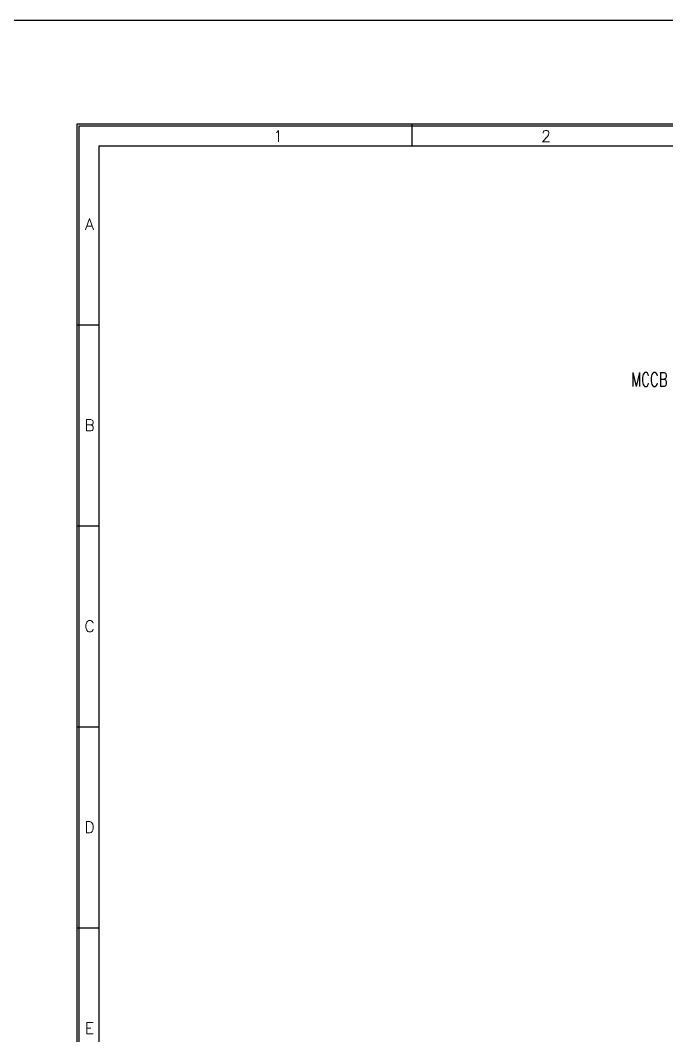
# Model space of a CAD drawing. Header units: millimetres. Extents: x 79 to 919, y 65 to 646.
# Drawn here: x 495.2 to 590.7, y 496 to 646 of the extents above; entities that cross this region are included whole.
import ezdxf
from ezdxf.enums import TextEntityAlignment as Align

# ---------------------------------------------------------------- set-up
doc = ezdxf.new("R2010")
doc.units = ezdxf.units.MM
for name, color, linetype in [('20', 2, 'Continuous'), ('30', 3, 'Continuous'), ('70', 7, 'Continuous')]:
    doc.layers.add(name, color=color, linetype=linetype)
doc.styles.add('ROMANS', font='ROMANS.shx', dxfattribs={"width": 0.7})
doc.styles.add('SIMPLEX', font='SIMPLEX')

msp = doc.modelspace()

# ---------------------------------------------------------------- linework, layer by layer
msp.add_lwpolyline([(79.485, 646.03), (919.402, 646.03), (919.402, 64.992), (79.485, 64.992)], close=True)
at = {"layer": '20', "color": 7}
for p, q in [((506.834, 627.486), (876.5, 627.486)), ((506.834, 391.173), (506.834, 627.486))]:
    msp.add_line(p, q, dxfattribs=at)
at = {"layer": '30', "color": 7}
for p, q in [((553.067, 627.486), (553.067, 630.753)), ((503.567, 601.053), (506.834, 601.053)), ((503.567, 571.353), (506.834, 571.353)), ((503.567, 541.653), (506.834, 541.653)), ((503.567, 511.953), (506.834, 511.953))]:
    msp.add_line(p, q, dxfattribs=at)
at = {"layer": '70', "color": 7}
for points in [[(879.767, 363.453), (503.567, 363.453), (503.567, 630.753), (879.767, 630.753)], [(879.47, 363.75), (503.864, 363.75), (503.864, 630.456), (879.47, 630.456)]]:
    msp.add_lwpolyline(points, close=True, dxfattribs=at)

# ---------------------------------------------------------------- texts
at = {"layer": '30', "color": 7, "style": 'SIMPLEX'}
for s, p in [('1', (533.267, 628.925)), ('2', (572.867, 628.925)), ('A', (505.398, 615.903)), ('B', (505.398, 586.203)), ('C', (505.398, 556.503)), ('D', (505.398, 526.803)), ('E', (505.398, 497.103))]:
    msp.add_text(s, height=1.683, dxfattribs=at).set_placement(p, align=Align.MIDDLE)
at = {"layer": '70', "style": 'ROMANS', "width": 0.7}
msp.add_text('MCCB', height=2.0564, dxfattribs=at).set_placement((585.443, 591.941))

doc.saveas('drawing.dxf')
